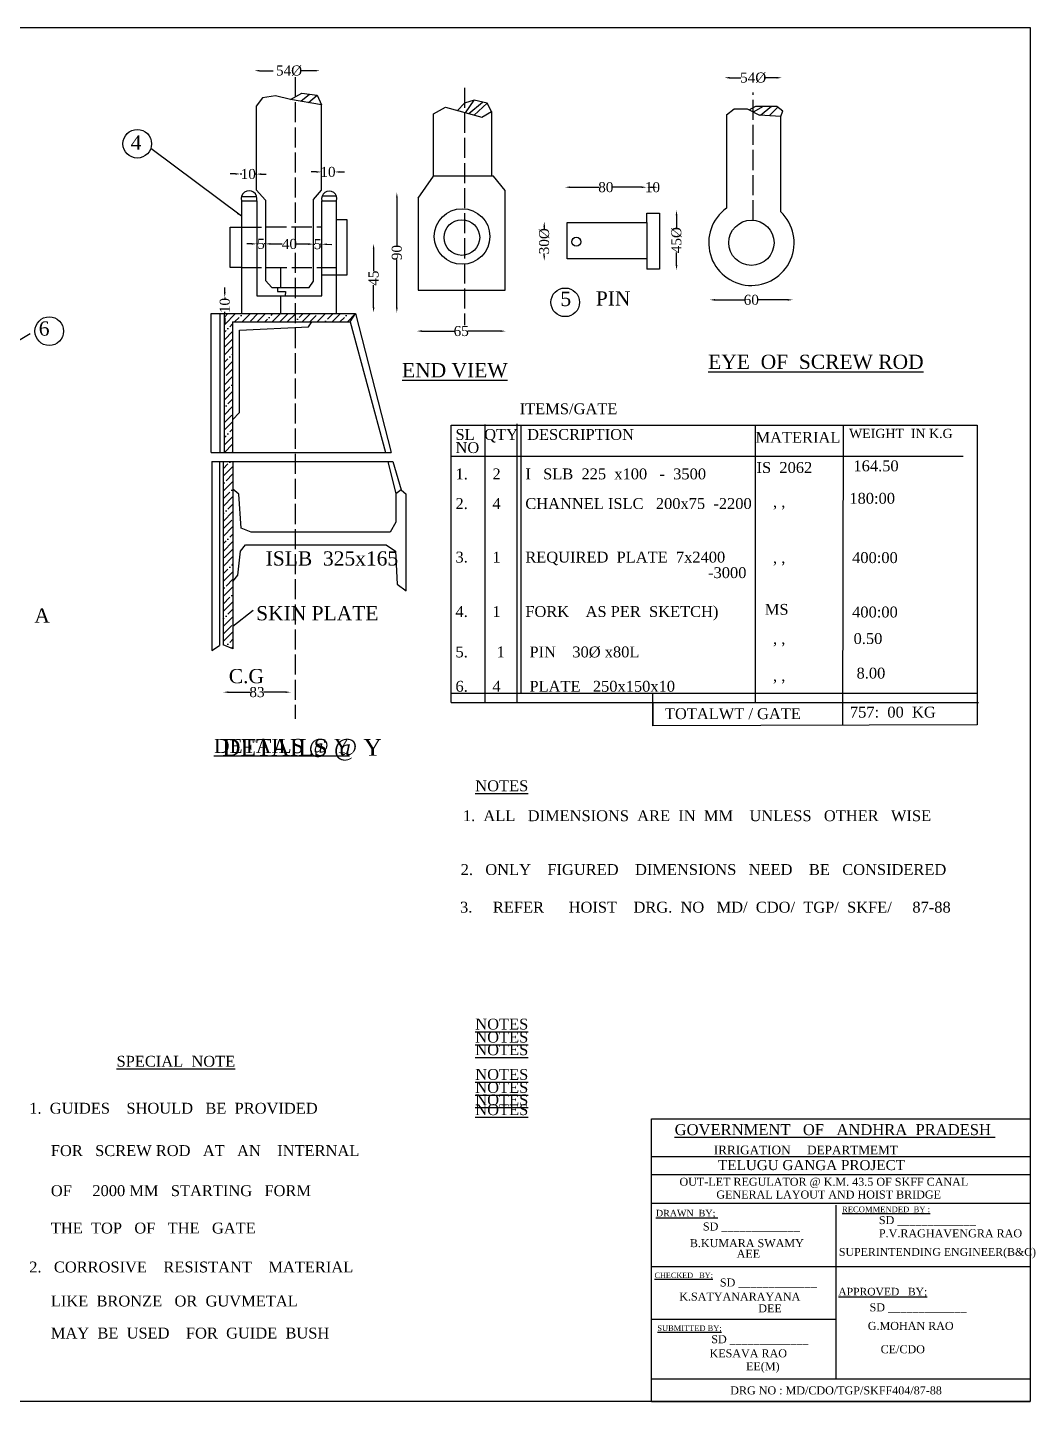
# Model space of a CAD drawing. Header units: millimetres. Extents: x -1361 to 11123, y 830 to 9040.
# Drawn here: x 5100 to 11123, y 830 to 9040 of the extents above; entities that cross this region are included whole.
import ezdxf

# ---------------------------------------------------------------- set-up
doc = ezdxf.new("R2010")
doc.units = ezdxf.units.MM
doc.linetypes.add('ACAD_ISO02W100', pattern=[15, 12, -3])
for name, color, linetype in [('DIM', 5, 'Continuous'), ('DOT LINE', 3, 'Continuous'), ('dwg', 20, 'Continuous'), ('HATCH', 2, 'Continuous'), ('TEXT', 7, 'Continuous')]:
    doc.layers.add(name, color=color, linetype=linetype)
doc.layers.add('TITLE', color=7, linetype='Continuous', lineweight=30)
doc.styles.get("Standard").update_dxf_attribs({"font": 'TIMES.TTF', "height": 60})
doc.dimstyles.new('ISO-25', dxfattribs={"dimtxt": 60, "dimasz": 30, "dimexe": 1.265, "dimexo": 0.625, "dimtad": 0, "dimdec": 1, "dimtxsty": 'Standard', "dimcen": 2.5, "dimse1": 1, "dimse2": 1, "dimclre": 5, "dimclrt": 4, "dimadec": 0, "dimazin": 0, "dimtfac": 1, "dimtdec": 1, "dimtmove": 0, "dimatfit": 3, "dimfxl": 1, "dimarcsym": 0})

# ---------------------------------------------------------------- blocks, each defined once
blk = doc.blocks.new('*D10')
at = {"layer": 'Defpoints', "color": 0}
for p in [(6371.1, 8164.6), (6467, 8163.8), (6467, 8163.8)]:
    blk.add_point(p, dxfattribs=at)
at = {"layer": 'DIM', "color": 0, "lineweight": -2}
for p, q in [((6341.1, 8164.8), (6311.1, 8165.1)), ((6371.1, 8164.6), (6380.9, 8164.5)), ((6467, 8163.8), (6457.2, 8163.9)), ((6496.9, 8163.5), (6526.9, 8163.3))]:
    blk.add_line(p, q, dxfattribs=at)
at = {"layer": 'DIM', "color": 0}
for points in [[(6341.2, 8169.8), (6341.1, 8159.8), (6371.1, 8164.6)], [(6497, 8168.5), (6496.9, 8158.5), (6467, 8163.8)]]:
    blk.add_solid(points, dxfattribs=at)
at = {"layer": 'DIM', "color": 4, "insert": (6419, 8164.2), "char_height": 60, "attachment_point": 5, "rotation": 359.51034}
blk.add_mtext('10', dxfattribs=at)
blk = doc.blocks.new('*D11')
at = {"layer": 'Defpoints', "color": 0}
for p in [(6455.5, 8783.4), (6847.3, 8783.4), (6847.3, 8781.6)]:
    blk.add_point(p, dxfattribs=at)
at = {"layer": 'DIM', "color": 0, "lineweight": -2}
for p, q in [((6485.5, 8781.6), (6567.2, 8781.6)), ((6817.3, 8781.6), (6735.6, 8781.6))]:
    blk.add_line(p, q, dxfattribs=at)
at = {"layer": 'DIM', "color": 0}
for points in [[(6485.5, 8786.6), (6485.5, 8776.6), (6455.5, 8781.6)], [(6817.3, 8786.6), (6817.3, 8776.6), (6847.3, 8781.6)]]:
    blk.add_solid(points, dxfattribs=at)
at = {"layer": 'DIM', "color": 4, "insert": (6651.4, 8781.6), "char_height": 60, "attachment_point": 5}
blk.add_mtext(' 54%%C', dxfattribs=at)
blk = doc.blocks.new('*D12')
at = {"layer": 'Defpoints', "color": 0}
for p in [(6855.8, 8178.5), (6934.7, 8178.5), (6934.7, 8176.7)]:
    blk.add_point(p, dxfattribs=at)
at = {"layer": 'DIM', "color": 0, "lineweight": -2}
for p, q in [((6825.8, 8176.7), (6795.8, 8176.7)), ((6855.8, 8176.7), (6857.1, 8176.7)), ((6934.7, 8176.7), (6933.4, 8176.7)), ((6964.7, 8176.7), (6994.7, 8176.7))]:
    blk.add_line(p, q, dxfattribs=at)
at = {"layer": 'DIM', "color": 0}
for points in [[(6825.8, 8181.7), (6825.8, 8171.7), (6855.8, 8176.7)], [(6964.7, 8181.7), (6964.7, 8171.7), (6934.7, 8176.7)]]:
    blk.add_solid(points, dxfattribs=at)
at = {"layer": 'DIM', "color": 4, "insert": (6895.3, 8176.7), "char_height": 60, "attachment_point": 5}
blk.add_mtext('10', dxfattribs=at)
blk = doc.blocks.new('*D13')
at = {"layer": 'Defpoints', "color": 0}
for p in [(6469.7, 7746.9), (6469.7, 7746.9), (6521.3, 7746.9)]:
    blk.add_point(p, dxfattribs=at)
at = {"layer": 'DIM', "color": 0, "lineweight": -2}
for p, q in [((6439.7, 7746.9), (6409.7, 7746.9)), ((6469.7, 7746.9), (6477.8, 7746.9)), ((6521.3, 7746.9), (6513.2, 7746.9)), ((6551.3, 7746.9), (6581.3, 7746.9))]:
    blk.add_line(p, q, dxfattribs=at)
at = {"layer": 'DIM', "color": 0}
for points in [[(6439.7, 7751.9), (6439.7, 7741.9), (6469.7, 7746.9)], [(6551.3, 7751.9), (6551.3, 7741.9), (6521.3, 7746.9)]]:
    blk.add_solid(points, dxfattribs=at)
at = {"layer": 'DIM', "color": 4, "insert": (6495.5, 7746.9), "char_height": 60, "attachment_point": 5}
blk.add_mtext('5', dxfattribs=at)
blk = doc.blocks.new('*D14')
at = {"layer": 'Defpoints', "color": 0}
for p in [(6521.3, 7746.9), (6808.8, 7745.3), (6808.8, 7745.3)]:
    blk.add_point(p, dxfattribs=at)
at = {"layer": 'DIM', "color": 0, "lineweight": -2}
for p, q in [((6551.3, 7746.7), (6622.4, 7746.3)), ((6778.8, 7745.5), (6707.7, 7745.9))]:
    blk.add_line(p, q, dxfattribs=at)
at = {"layer": 'DIM', "color": 0}
for points in [[(6551.3, 7751.7), (6551.3, 7741.7), (6521.3, 7746.9)], [(6778.8, 7750.5), (6778.8, 7740.5), (6808.8, 7745.3)]]:
    blk.add_solid(points, dxfattribs=at)
at = {"layer": 'DIM', "color": 4, "insert": (6665.1, 7746.1), "char_height": 60, "attachment_point": 5, "rotation": 359.6864}
blk.add_mtext('40', dxfattribs=at)
blk = doc.blocks.new('*D15')
at = {"layer": 'Defpoints', "color": 0}
for p in [(6808.8, 7745.3), (6858.8, 7744.7), (6858.8, 7744.7)]:
    blk.add_point(p, dxfattribs=at)
at = {"layer": 'DIM', "color": 0, "lineweight": -2}
for p, q in [((6778.8, 7745.7), (6748.8, 7746)), ((6808.8, 7745.3), (6816, 7745.2)), ((6858.8, 7744.7), (6851.5, 7744.8)), ((6888.8, 7744.4), (6918.8, 7744))]:
    blk.add_line(p, q, dxfattribs=at)
at = {"layer": 'DIM', "color": 0}
for points in [[(6778.9, 7750.7), (6778.7, 7740.7), (6808.8, 7745.3)], [(6888.8, 7749.4), (6888.7, 7739.4), (6858.8, 7744.7)]]:
    blk.add_solid(points, dxfattribs=at)
at = {"layer": 'DIM', "color": 4, "insert": (6833.8, 7745), "char_height": 60, "attachment_point": 5, "rotation": 359.31999}
blk.add_mtext('5', dxfattribs=at)
blk = doc.blocks.new('*D16')
at = {"layer": 'Defpoints', "color": 0}
for p in [(6276.3, 7426.7), (6278.6, 7426.7), (6276.3, 7330.1)]:
    blk.add_point(p, dxfattribs=at)
at = {"layer": 'DIM', "color": 0, "lineweight": -2}
for p, q in [((6278.6, 7456.7), (6278.6, 7486.7)), ((6278.6, 7426.7), (6278.6, 7416.6)), ((6278.6, 7330.1), (6278.6, 7340.3)), ((6278.6, 7300.1), (6278.6, 7270.1))]:
    blk.add_line(p, q, dxfattribs=at)
at = {"layer": 'DIM', "color": 0}
for points in [[(6273.6, 7456.7), (6283.6, 7456.7), (6278.6, 7426.7)], [(6273.6, 7300.1), (6283.6, 7300.1), (6278.6, 7330.1)]]:
    blk.add_solid(points, dxfattribs=at)
at = {"layer": 'DIM', "color": 4, "insert": (6278.6, 7378.4), "char_height": 60, "attachment_point": 5, "rotation": 90}
blk.add_mtext('10', dxfattribs=at)
blk = doc.blocks.new('*D17')
at = {"layer": 'Defpoints', "color": 0}
for p in [(7165, 7747.6), (7167.8, 7747.6), (7165, 7336.9)]:
    blk.add_point(p, dxfattribs=at)
at = {"layer": 'DIM', "color": 0, "lineweight": -2}
for p, q in [((7167.8, 7717.6), (7167.8, 7583.6)), ((7167.8, 7366.9), (7167.8, 7501))]:
    blk.add_line(p, q, dxfattribs=at)
at = {"layer": 'DIM', "color": 0}
for points in [[(7162.8, 7717.6), (7172.8, 7717.6), (7167.8, 7747.6)], [(7162.8, 7366.9), (7172.8, 7366.9), (7167.8, 7336.9)]]:
    blk.add_solid(points, dxfattribs=at)
at = {"layer": 'DIM', "color": 4, "insert": (7167.8, 7542.3), "char_height": 60, "attachment_point": 5, "rotation": 90}
blk.add_mtext('45', dxfattribs=at)
blk = doc.blocks.new('*D18')
at = {"layer": 'Defpoints', "color": 0}
for p in [(7299.8, 8054.2), (7306.9, 8054.2), (7299.8, 7335.7)]:
    blk.add_point(p, dxfattribs=at)
at = {"layer": 'DIM', "color": 0, "lineweight": -2}
for p, q in [((7306.9, 8024.2), (7306.9, 7736.5)), ((7306.9, 7365.7), (7306.9, 7653.4))]:
    blk.add_line(p, q, dxfattribs=at)
at = {"layer": 'DIM', "color": 0}
for points in [[(7301.9, 8024.2), (7311.9, 8024.2), (7306.9, 8054.2)], [(7301.9, 7365.7), (7311.9, 7365.7), (7306.9, 7335.7)]]:
    blk.add_solid(points, dxfattribs=at)
at = {"layer": 'DIM', "color": 4, "insert": (7306.9, 7695), "char_height": 60, "attachment_point": 5, "rotation": 90}
blk.add_mtext('90', dxfattribs=at)
blk = doc.blocks.new('*D19')
at = {"layer": 'Defpoints', "color": 0}
for p in [(7426.2, 7226.3), (7957.3, 7226.3), (7957.3, 7225.8)]:
    blk.add_point(p, dxfattribs=at)
at = {"layer": 'DIM', "color": 0, "lineweight": -2}
for p, q in [((7456.2, 7225.8), (7651.7, 7225.8)), ((7927.3, 7225.8), (7731.9, 7225.8))]:
    blk.add_line(p, q, dxfattribs=at)
at = {"layer": 'DIM', "color": 0}
for points in [[(7456.2, 7230.8), (7456.2, 7220.8), (7426.2, 7225.8)], [(7927.3, 7230.8), (7927.3, 7220.8), (7957.3, 7225.8)]]:
    blk.add_solid(points, dxfattribs=at)
at = {"layer": 'DIM', "color": 4, "insert": (7691.8, 7225.8), "char_height": 60, "attachment_point": 5}
blk.add_mtext('65', dxfattribs=at)
blk = doc.blocks.new('*D20')
at = {"layer": 'Defpoints', "color": 0}
for p in [(8311.5, 8086.2), (8799.8, 8086.2), (8799.8, 8085.3)]:
    blk.add_point(p, dxfattribs=at)
at = {"layer": 'DIM', "color": 0, "lineweight": -2}
for p, q in [((8341.5, 8085.3), (8514.9, 8085.3)), ((8769.8, 8085.3), (8596.3, 8085.3))]:
    blk.add_line(p, q, dxfattribs=at)
at = {"layer": 'DIM', "color": 0}
for points in [[(8341.5, 8090.3), (8341.5, 8080.3), (8311.5, 8085.3)], [(8769.8, 8090.3), (8769.8, 8080.3), (8799.8, 8085.3)]]:
    blk.add_solid(points, dxfattribs=at)
at = {"layer": 'DIM', "color": 4, "insert": (8555.6, 8085.3), "char_height": 60, "attachment_point": 5}
blk.add_mtext('80', dxfattribs=at)
blk = doc.blocks.new('*D21')
at = {"layer": 'Defpoints', "color": 0}
for p in [(8799.8, 8085.3), (8868.9, 8085.3), (8868.9, 8085.2)]:
    blk.add_point(p, dxfattribs=at)
at = {"layer": 'DIM', "color": 0, "lineweight": -2}
blk.add_line((8829.8, 8085.2), (8838.9, 8085.2), dxfattribs=at)
at = {"layer": 'DIM', "color": 0}
for points in [[(8829.8, 8090.2), (8829.8, 8080.2), (8799.8, 8085.2)], [(8838.9, 8090.2), (8838.9, 8080.2), (8868.9, 8085.2)]]:
    blk.add_solid(points, dxfattribs=at)
at = {"layer": 'DIM', "color": 4, "insert": (8834.3, 8085.2), "char_height": 60, "attachment_point": 5}
blk.add_mtext('10', dxfattribs=at)
blk = doc.blocks.new('*D22')
at = {"layer": 'Defpoints', "color": 0}
for p in [(8187.6, 7880.3), (8187.6, 7880.3), (8187.6, 7645.1)]:
    blk.add_point(p, dxfattribs=at)
at = {"layer": 'DIM', "color": 0, "lineweight": -2}
for p, q in [((8187.6, 7850.3), (8187.6, 7836.1)), ((8187.6, 7675.1), (8187.6, 7689.3))]:
    blk.add_line(p, q, dxfattribs=at)
at = {"layer": 'DIM', "color": 0}
for points in [[(8182.6, 7850.3), (8192.6, 7850.3), (8187.6, 7880.3)], [(8182.6, 7675.1), (8192.6, 7675.1), (8187.6, 7645.1)]]:
    blk.add_solid(points, dxfattribs=at)
at = {"layer": 'DIM', "color": 4, "insert": (8187.6, 7762.7), "char_height": 60, "attachment_point": 5, "rotation": 90}
blk.add_mtext('30%%C', dxfattribs=at)
blk = doc.blocks.new('*D23')
at = {"layer": 'Defpoints', "color": 0}
for p in [(8973.7, 7948.4), (8978, 7948.4), (8973.7, 7589.9)]:
    blk.add_point(p, dxfattribs=at)
at = {"layer": 'DIM', "color": 0, "lineweight": -2}
for p, q in [((8978, 7918.4), (8978, 7843.7)), ((8978, 7619.9), (8978, 7694.6))]:
    blk.add_line(p, q, dxfattribs=at)
at = {"layer": 'DIM', "color": 0}
for points in [[(8973, 7918.4), (8983, 7918.4), (8978, 7948.4)], [(8973, 7619.9), (8983, 7619.9), (8978, 7589.9)]]:
    blk.add_solid(points, dxfattribs=at)
at = {"layer": 'DIM', "color": 4, "insert": (8978, 7769.1), "char_height": 60, "attachment_point": 5, "rotation": 90}
blk.add_mtext('45%%C', dxfattribs=at)
blk = doc.blocks.new('*D24')
at = {"layer": 'Defpoints', "color": 0}
for p in [(9177.3, 7412.1), (9672.5, 7412.4), (9672.5, 7412.1)]:
    blk.add_point(p, dxfattribs=at)
at = {"layer": 'DIM', "color": 0, "lineweight": -2}
for p, q in [((9207.3, 7412.4), (9383.4, 7412.4)), ((9642.5, 7412.4), (9466.3, 7412.4))]:
    blk.add_line(p, q, dxfattribs=at)
at = {"layer": 'DIM', "color": 0}
for points in [[(9207.3, 7417.4), (9207.3, 7407.4), (9177.3, 7412.4)], [(9642.5, 7417.4), (9642.5, 7407.4), (9672.5, 7412.4)]]:
    blk.add_solid(points, dxfattribs=at)
at = {"layer": 'DIM', "color": 4, "insert": (9424.9, 7412.4), "char_height": 60, "attachment_point": 5}
blk.add_mtext('60', dxfattribs=at)
blk = doc.blocks.new('*D25')
at = {"layer": 'Defpoints', "color": 0}
for p in [(9265.2, 8738.7), (9607, 8739.5), (9607, 8738.7)]:
    blk.add_point(p, dxfattribs=at)
at = {"layer": 'DIM', "color": 0, "lineweight": -2}
for p, q in [((9295.2, 8739.5), (9363, 8739.5)), ((9577, 8739.5), (9509.2, 8739.5))]:
    blk.add_line(p, q, dxfattribs=at)
at = {"layer": 'DIM', "color": 0}
for points in [[(9295.2, 8744.5), (9295.2, 8734.5), (9265.2, 8739.5)], [(9577, 8744.5), (9577, 8734.5), (9607, 8739.5)]]:
    blk.add_solid(points, dxfattribs=at)
at = {"layer": 'DIM', "color": 4, "insert": (9436.1, 8739.5), "char_height": 60, "attachment_point": 5}
blk.add_mtext('54%%C', dxfattribs=at)
blk = doc.blocks.new('*D26')
at = {"layer": 'Defpoints', "color": 0}
for p in [(6270.7, 5069.2), (6671.8, 5069.2), (6671.8, 5068.5)]:
    blk.add_point(p, dxfattribs=at)
at = {"layer": 'DIM', "color": 0, "lineweight": -2}
for p, q in [((6300.7, 5068.5), (6432.7, 5068.5)), ((6641.8, 5068.5), (6509.8, 5068.5))]:
    blk.add_line(p, q, dxfattribs=at)
at = {"layer": 'DIM', "color": 0}
for points in [[(6300.7, 5073.5), (6300.7, 5063.5), (6270.7, 5068.5)], [(6641.8, 5073.5), (6641.8, 5063.5), (6671.8, 5068.5)]]:
    blk.add_solid(points, dxfattribs=at)
at = {"layer": 'DIM', "color": 4, "insert": (6471.2, 5068.5), "char_height": 60, "attachment_point": 5}
blk.add_mtext('83', dxfattribs=at)

msp = doc.modelspace()

# ---------------------------------------------------------------- hatches: boundary and pattern name
at = {"layer": 'HATCH'}
h = msp.add_hatch(dxfattribs=at)
h.set_pattern_fill('ANSI35', color=256, scale=10, style=0)
h.paths.add_polyline_path([(6325.4, 7280.57), (6698.99, 7280.57), (6698.99, 7330.14), (6276.27, 7330.14), (6276.27, 6499.84), (6325.4, 6499.84)])
h = msp.add_hatch(dxfattribs=at)
h.set_pattern_fill('ANSI35', color=256, scale=10, style=0)
h.paths.add_polyline_path([(7060.69, 7330.14), (6698.99, 7330.14), (6698.99, 7280.57), (7028.14, 7280.57)])
h = msp.add_hatch(dxfattribs=at)
h.set_pattern_fill('ANSI35', color=256, scale=10, style=0)
h.paths.add_polyline_path([(6327.2, 6446.67), (6268.47, 6446.67), (6268.47, 5350.89), (6327.2, 5328.28)])

# ---------------------------------------------------------------- linework, layer by layer
at = {"layer": 'Defpoints'}
for points in [[(7835.5, 5006.6), (7835.5, 6668.14)], [(8024.67, 6672.65), (8024.67, 5006.6)], [(9449.86, 6478.7), (9449.86, 6663.29)], [(9449.86, 5006.6), (9449.86, 6478.7)], [(7631.93, 5006.6), (10783.15, 5006.6)], [(8837.44, 5006.6), (8837.44, 4866.61)]]:
    msp.add_lwpolyline(points, dxfattribs=at)
at = {"layer": 'DOT LINE', "linetype": 'ACAD_ISO02W100', "ltscale": 10}
for points in [[(6698.99, 8743.18), (6698.99, 4908.94)], [(7711.68, 8680.08), (7711.68, 7260.5)], [(9436.01, 7888.26), (9436.01, 8651.96)], [(6378.27, 7847.52), (6858.76, 7848.4)], [(6378.52, 7606.39), (6944.36, 7606.39)]]:
    msp.add_lwpolyline(points, dxfattribs=at)
at = {"layer": 'dwg'}
for points in [[(6466.95, 8570.06), (6466.95, 8070.27), (6521.32, 8009.04), (6521.32, 7528.73), (6560.66, 7487.14), (6782.68, 7487.14), (6808.79, 7524.83), (6808.79, 8012.3), (6855.83, 8068.65), (6855.83, 8577.73), (6671.3, 8609.41), (6582.14, 8631.27), (6503.15, 8619.48), (6466.95, 8570.06)], [(6671.3, 8609.41), (6738.2, 8647.8), (6831.26, 8635.16), (6855.83, 8577.73)], [(7525.22, 8151.92), (7525.22, 8523.37), (7597.39, 8563.8), (7814.18, 8503.63), (7872.41, 8538.14), (7845.76, 8588.43), (7768.29, 8605.2), (7712.03, 8587.94), (7669.84, 8543.69)], [(7872.41, 8538.14), (7872.35, 8151.92)], [(9276.59, 8518.87), (9322.19, 8553.95), (9400.8, 8553.48), (9473.91, 8516.19)], [(9412.88, 8547.31), (9451.36, 8569.02), (9577.22, 8569.02), (9612.31, 8541.91)], [(9600.56, 8507.94), (9612.31, 8541.91)], [(9276.59, 8518.87), (9276.59, 7960.7)], [(9600.56, 7938.95), (9600.56, 8507.94), (9473.91, 8516.19)], [(7434.28, 8019.33), (7434.28, 7470.26), (7953.28, 7470.26), (7953.28, 8064.98), (7884.98, 8151.92), (7525.22, 8151.92)], [(7434.28, 8019.33), (7525.22, 8151.92)], [(6378.11, 8004.18), (6378.81, 7330.14)], [(6378.11, 8004.18), (6469.66, 8004.18), (6469.66, 7437.39), (6858.76, 7437.39), (6858.76, 8004.01), (6944.51, 8004.01), (6944.51, 7891.8), (7008.6, 7891.8), (7008.6, 7560.13), (6858.76, 7560.13)], [(6378.6, 8029.92), (6469.17, 8029.92)], [(6860.37, 8033.74), (6945.38, 8033.74)], [(6944.51, 8004.01), (6946.98, 8004.01)], [(6944.51, 7891.8), (6944.2, 7330.14)], [(8323.85, 7874.84), (8800.78, 7874.84), (8800.78, 7931.3), (8876.15, 7931.3), (8876.15, 7596.6), (8800.78, 7596.6)], [(6378.52, 7606.39), (6310.27, 7606.39), (6310.27, 7847.52), (6378.27, 7847.52)], [(8800.78, 7657.64), (8323.85, 7657.64), (8323.85, 7874.84)], [(8800.78, 7874.84), (8800.78, 7596.6)], [(6613.68, 7487.14), (6613.34, 7606.39)], [(6593.44, 7487.14), (6593.44, 7462.48), (6640.92, 7462.48), (6640.46, 7437.39)], [(6612.28, 7437.39), (6612.28, 7330.14)], [(6196.9, 6499.84), (6196.9, 7330.14), (7060.69, 7330.14), (7272, 6499.84)], [(6248.94, 7330.14), (6248.94, 6499.84)], [(6276.27, 6499.84), (6276.27, 7330.14)], [(6325.4, 7280.57), (7028.14, 7280.57)], [(6325.4, 7280.57), (6325.4, 6499.84)], [(6325.4, 6695.53), (6367.56, 6738.49), (6367.56, 7232.31), (6778.49, 7251.83), (6799.6, 7280.57)], [(7028.14, 7280.57), (7238.45, 6499.84)], [(7631.93, 5006.6), (7631.93, 6663.29)], [(7834.9, 5059.85), (7834.9, 6663.29)], [(8049.47, 5059.85), (8049.47, 6663.29)], [(9449.86, 5058.47), (9449.86, 6663.29)], [(9972.01, 4870.23), (9975.02, 6663.29)], [(6196.9, 6499.84), (7272, 6499.84)], [(6200.83, 6446.67), (7283.5, 6446.67), (7332.6, 6278.36), (7300.37, 6253.31)], [(6200.83, 6446.67), (6200.83, 5317.32), (6246.22, 5346.95)], [(6246.22, 6446.67), (6246.22, 5346.95)], [(6268.47, 6446.67), (6268.47, 5350.89)], [(6327.2, 6446.67), (6327.2, 5328.28), (6268.47, 5350.89)], [(7253.8, 6446.67), (7300.37, 6253.31), (7300.37, 6083.47), (7267.47, 6024.27), (6435.72, 6024.27), (6376.74, 6047.54), (6363.12, 6250.72), (6327.2, 6281.62)], [(7631.93, 6478.7), (10691.07, 6478.7)], [(6327.2, 5730.56), (6357.28, 5768.36), (6372.42, 5910.78), (6403.13, 5949.3), (7243.58, 5949.3), (7298.86, 5910.52), (7309.09, 5714.01), (7363.26, 5674), (7363.26, 6251.57)], [(7332.6, 6278.36), (7363.26, 6251.57)], [(10774.98, 5059.85), (10774.98, 4872.8), (8837.44, 4866.61), (8837.44, 5059.85)]]:
    msp.add_lwpolyline(points, dxfattribs=at)
msp.add_lwpolyline([(7631.93, 6663.29), (10774.98, 6663.29), (10774.98, 5059.85), (7631.93, 5059.85)], close=True, dxfattribs=at)
for centre, radius in [((5755.76, 8344.94), 85.6), ((7696.78, 7791.14), 166.03), ((7695.21, 7784.87), 106.57), ((9425.4, 7753.55), 135.13), ((8379.1, 7759.33), 26.91), ((5229.72, 7225.47), 85.6)]:
    msp.add_circle(centre, radius, dxfattribs=at)
for centre, radius, start, end in [((6423.89, 8016.19), 47.33, 345.306056, 194.693944), ((6902.87, 8016.54), 45.85, 344.146791, 195.849154), ((9425.4, 7753.55), 255.06, 125.692287, 46.627045)]:
    msp.add_arc(centre, radius, start, end, dxfattribs=at)
at = {"layer": 'HATCH'}
for points in [[(6732.66, 8598.87), (6784.73, 8641.48)], [(6778.14, 8591.06), (6831.26, 8635.16)], [(7717.8, 8530.38), (7768.29, 8605.2)], [(7736.88, 8525.09), (7819.1, 8594.2)], [(7768.29, 8516.37), (7845.76, 8588.43)], [(9437.32, 8534.85), (9498.15, 8569.02)], [(9479.96, 8515.8), (9545.4, 8569.02)], [(9530.81, 8512.48), (9583.26, 8564.35)], [(7028.14, 7280.57), (7060.69, 7330.14)]]:
    msp.add_lwpolyline(points, dxfattribs=at)
at = {"layer": 'TEXT'}
msp.add_circle((8312.84, 7397.66), 85.6, dxfattribs=at)
at = {"layer": 'TITLE', "lineweight": 30}
for p, q in [((8828.79, 830.34), (8828.79, 2520.22)), ((8828.79, 2293.62), (11091.54, 2293.62)), ((8828.79, 2185.84), (11091.54, 2185.84)), ((8828.79, 2015.63), (11091.54, 2015.63)), ((8828.79, 965.63), (11091.54, 965.63)), ((8828.79, 830.34), (11091.54, 830.34))]:
    msp.add_line(p, q, dxfattribs=at)
at = {"layer": 'TITLE'}
for p, q in [((11091.54, 2520.22), (11091.54, 830.34)), ((8828.79, 1637.86), (11091.54, 1637.86)), ((8828.79, 1322.39), (9929.33, 1322.39))]:
    msp.add_line(p, q, dxfattribs=at)
msp.add_lwpolyline([(-1360.83, 9039.81), (11091.54, 9039.81), (11091.54, 830.34), (-1360.83, 830.34)], close=True, dxfattribs=at)
at = {"layer": 'TITLE', "lineweight": 30}
for points in [[(8828.79, 2520.22), (11091.54, 2520.22)], [(9929.33, 2004.42), (9929.33, 965.63)]]:
    msp.add_lwpolyline(points, dxfattribs=at)

# ---------------------------------------------------------------- texts
at = {"layer": 'Defpoints'}
for s, height, p in [('  8.00', 65, (10004.61, 5149.93)), ('      , ,', 65, (9407.27, 5134.66)), ('%%UDETAILS @ Y', 85, (6214.27, 4704.44)), ('%%UNOTES', 65, (7775.71, 3052.73)), ('%%UNOTES', 65, (7775.71, 2974.95)), ('%%UNOTES', 65, (7775.71, 2899.72)), ('%%UNOTES', 65, (7775.71, 2752.16)), ('%%UNOTES', 65, (7775.71, 2674.37)), ('%%UNOTES', 65, (7775.71, 2600.34)), ('%%UNOTES', 65, (7775.71, 2541.67))]:
    msp.add_text(s, height=height, dxfattribs=at).set_placement(p)
at = {"layer": 'TEXT'}
for s, height, p in [('4', 85, (5716.5, 8310.33)), ('5', 85, (8284.16, 7375.5)), ('PIN', 85, (8495.75, 7378.54)), ('6', 85, (5167.29, 7198.61)), ('%%UEYE  OF  SCREW ROD', 85, (9166.97, 6999.92)), ('%%UEND VIEW', 85, (7337.81, 6949.58)), ('ITEMS/GATE', 65, (8041.09, 6729.1)), ('SL', 65, (7657.32, 6575.72)), ('QTY', 65, (7828.78, 6575.72)), ('DESCRIPTION', 65, (8085.27, 6575.72)), ('MATERIAL', 65, (9449.86, 6558.35)), ('WEIGHT  IN K.G', 55, (10009.51, 6586.88)), ('NO', 65, (7657.32, 6497.26)), ('1.      2      I   SLB  225  x100   -  3500        ', 65, (7657.32, 6339.95)), ('  IS  2062', 65, (9407.27, 6378.19)), ('164.50', 65, (10035.25, 6388.1)), ('180:00', 65, (10010.81, 6194.19)), ('2.      4      CHANNEL ISLC   200x75  -2200    ', 65, (7657.32, 6162.86)), ('      , ,', 65, (9407.27, 6173.8)), ('ISLB  325x165', 85, (6522.99, 5825.07)), ('3.      1      REQUIRED  PLATE  7x2400', 65, (7657.32, 5843)), ('      , ,', 65, (9407.27, 5839.87)), ('400:00', 65, (10027.33, 5839.87)), ('-3000', 65, (9166.63, 5750.1)), ('SKIN PLATE', 85, (6466.14, 5497.8)), ('4.      1      FORK    AS PER  SKETCH)', 65, (7657.32, 5517.76)), ('    MS', 65, (9407.27, 5530.78)), ('A', 85, (5140.74, 5484.11)), ('400:00', 65, (10027.33, 5514.84)), ('  0.50   ', 65, (9987.04, 5356.39)), ('5.       1      PIN    30%%C x80L', 65, (7657.32, 5276.3)), ('      , ,', 65, (9407.27, 5356.52)), ('C.G', 85, (6302.64, 5121.9)), ('6.      4       PLATE   250x150x10', 65, (7657.32, 5071.14)), ('TOTALWT / GATE', 65, (8908.75, 4907.54)), ('757:  00  KG', 65, (10014.2, 4916.75)), ('DETAILS @ Y', 100, (6263.94, 4688.51)), ('%%UNOTES', 65, (7775.71, 4476.64)), ('1.  ALL   DIMENSIONS  ARE  IN  MM    UNLESS   OTHER   WISE', 65, (7701.34, 4297.78)), ('2.   ONLY    FIGURED    DIMENSIONS   NEED    BE   CONSIDERED', 65, (7688.29, 3976.2)), ('3.     REFER      HOIST    DRG.  NO   MD/  CDO/  TGP/  SKFE/     87-88', 65, (7684.45, 3751.37)), ('%%USPECIAL  NOTE', 65, (5632.06, 2830.72)), ('1.  GUIDES    SHOULD   BE  PROVIDED', 65, (5110.13, 2550.11)), ('FOR   SCREW ROD   AT   AN    INTERNAL', 65, (5239.32, 2296.99)), ('OF     2000 MM   STARTING   FORM  ', 65, (5239.32, 2057.55)), ('THE  TOP   OF   THE   GATE', 65, (5239.32, 1834.25)), ('2.   CORROSIVE    RESISTANT    MATERIAL', 65, (5110.13, 1601.61)), ('LIKE  BRONZE   OR  GUVMETAL', 65, (5239.32, 1398.26)), ('MAY  BE  USED    FOR  GUIDE  BUSH', 65, (5239.32, 1206.71))]:
    msp.add_text(s, height=height, dxfattribs=at).set_placement(p)
at = {"layer": 'TITLE', "lineweight": 30}
for s, height, p in [('%%UGOVERNMENT   OF   ANDHRA  PRADESH ', 65.466, (8966.92, 2422.16)), ('GENERAL LAYOUT AND HOIST BRIDGE', 47.7575, (9216.05, 2043.18)), ('SD _____________', 47.7575, (9135.83, 1852.13)), ('SD _____________', 47.7575, (10187.31, 1890.45)), ('P.V.RAGHAVENGRA RAO', 47.7575, (10187.31, 1811.32)), ('B.KUMARA SWAMY', 47.7575, (9057.55, 1752.66)), ('AEE', 47.757, (9337.44, 1689.36)), ('SUPERINTENDING ENGINEER(B&C)', 46.875, (9948.34, 1700.52)), ('SD _____________', 47.7575, (9237.29, 1517.68)), ('K.SATYANARAYANA', 47.7575, (8994.36, 1433.27)), ('DEE', 47.757, (9466.64, 1363.11)), ('SD _____________', 47.7575, (10131.52, 1369.15)), ('G.MOHAN RAO', 47.7575, (10120.96, 1258.37)), ('SD _____________', 47.7575, (9185.75, 1178.81)), ('CE/CDO', 47.757, (10197.85, 1118.7)), ('KESAVA RAO', 47.757, (9175.19, 1094.41)), ('EE(M)', 47.757, (9393.49, 1016.96)), ('DRG NO : MD/CDO/TGP/SKFF404/87-88', 47.7575, (9299.01, 872.92))]:
    msp.add_text(s, height=height, dxfattribs=at).set_placement(p)
at = {"layer": 'TITLE'}
for s, height, p in [('IRRIGATION     DEPARTMEMT ', 52.1121, (9200.58, 2307.16)), ('TELUGU GANGA PROJECT', 59.9474, (9226.43, 2213.21)), (' OUT-LET REGULATOR @ K.M. 43.5 OF SKFF CANAL', 47.7575, (8977.66, 2119.42)), ('%%UDRAWN  BY; ', 39.5841, (8854.78, 1936.08)), ('%%URECOMMENDED  BY :', 33.9702, (9966.86, 1961.26)), ('%%UCHECKED   BY;', 31.9719, (8846.73, 1568.5)), ('%%UAPPROVED   BY;', 45.6739, (9945.09, 1464.04)), ('%%USUBMITTED BY;', 33.2938, (8863.52, 1252.01))]:
    msp.add_text(s, height=height, dxfattribs=at).set_placement(p)

# ---------------------------------------------------------------- dimensions: what is measured, and where the dimension line sits
at = {"layer": 'DIM'}
for p1, p2, distance, text, picture, middle in [((6455.51, 8783.42), (6847.27, 8783.42), -1.78, ' 54%%C', '*D11', (6651.39, 8781.65)), ((9265.16, 8738.66), (9606.99, 8738.66), 0.84, '54%%C', '*D25', (9436.08, 8739.49)), ((7299.82, 7335.74), (7299.82, 8054.16), -7.03, '90', '*D18', (7306.85, 7694.95)), ((8311.45, 8086.23), (8799.77, 8086.23), -0.98, '80', '*D20', (8555.61, 8085.25)), ((8973.72, 7589.89), (8973.72, 7948.36), -4.28, '45%%C', '*D23', (8978.01, 7769.13)), ((8187.65, 7645.11), (8187.65, 7880.3), 0, '30%%C', '*D22', (8187.65, 7762.7)), ((6521.32, 7746.87), (6469.66, 7746.87), 0, '5', '*D13', (6495.49, 7746.87)), ((6521.32, 7746.87), (6808.79, 7745.3), 0, '40', '*D14', (6665.06, 7746.09)), ((6808.79, 7745.3), (6858.76, 7744.71), 0, '5', '*D15', (6833.78, 7745)), ((7164.99, 7336.89), (7164.99, 7747.63), -2.86, '45', '*D17', (7167.85, 7542.26)), ((9177.27, 7412.08), (9672.48, 7412.08), 0.27, '60', '*D24', (9424.88, 7412.35)), ((7426.22, 7226.35), (7957.33, 7226.35), -0.56, '65', '*D19', (7691.77, 7225.79)), ((6270.67, 5069.15), (6671.82, 5069.15), -0.65, '83', '*D26', (6471.25, 5068.51))]:
    dim = msp.add_aligned_dim(p1=p1, p2=p2, distance=distance, text=text, dimstyle='ISO-25', dxfattribs=at)
    dim.commit()
    dim.dimension.update_dxf_attribs({"geometry": picture, "text_midpoint": middle})
for base, p1, p2, angle, picture, middle in [((6934.74, 8176.74), (6855.83, 8178.45), (6934.74, 8178.45), 0, '*D12', (6895.28, 8176.74)), ((6466.95, 8163.77), (6371.11, 8164.59), (6466.95, 8163.77), 359.510338, '*D10', (6419.03, 8164.18)), ((8868.93, 8085.16), (8799.77, 8085.25), (8868.93, 8085.25), 0, '*D21', (8834.35, 8085.16)), ((6278.62, 7426.69), (6276.27, 7330.14), (6276.27, 7426.69), 90, '*D16', (6278.62, 7378.41))]:
    dim = msp.add_linear_dim(base=base, p1=p1, p2=p2, angle=angle, text='10', dimstyle='ISO-25', dxfattribs=at)
    dim.commit()
    dim.dimension.update_dxf_attribs({"geometry": picture, "text_midpoint": middle, "dimtype": 161})

# ---------------------------------------------------------------- leaders
for points in [[(6378.2, 7911.54), (5837, 8317.63)], [(4898.09, 7081.03), (5115.28, 7211.71)], [(6327.2, 5463.33), (6448.91, 5558.37)]]:
    msp.add_leader(points, dimstyle='ISO-25', override={"dimgap": 0.625, "dimtad": 0}, dxfattribs=at)

doc.saveas('drawing.dxf')
